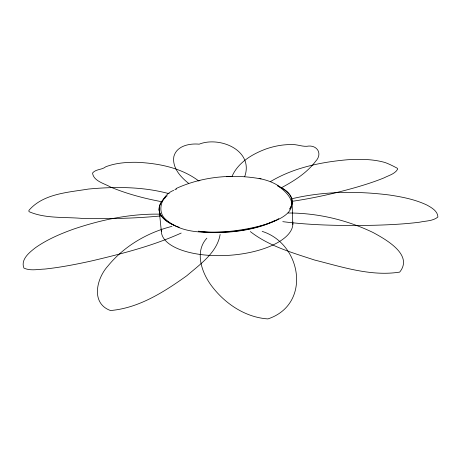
<?xml version="1.0" encoding="UTF-8"?>
<svg xmlns="http://www.w3.org/2000/svg" width="461" height="461" viewBox="0 0 461 461"><rect width="100%" height="100%" fill="white"/><g stroke="black" fill="none" stroke-linecap="round" stroke-linejoin="round"><path stroke-width="0.69" d="M244.733 176.528C253.994 150.355 219.718 136.001 199.181 144.172C189.621 143.25 176.638 145.768 173.866 156.504C171.976 167.527 180.522 177.012 188.561 183.305M231.987 176.5C237.968 162.479 252.207 154.118 265.911 148.995C273.972 146.195 282.466 144.535 291.018 144.575C296.423 144.114 301.557 146.598 306.847 146.293C316.84 144.333 323.075 153.496 315.624 161.304C306.819 172.95 294.118 180.931 281.423 187.736M206.851 238.176C194.496 251.516 201.543 272.076 210.936 285.013C224.271 303.211 244.981 317.399 267.927 318.914C311.694 304.41 301.834 243.817 262.176 231.382M270.307 181.697C293.478 167.741 320.758 162.099 347.433 159.76C360.024 159.045 372.932 158.999 385.142 162.549C389.447 164.11 393.556 166.248 397.474 168.334L397.641 169.227C394.893 174.016 388.709 175.422 384.094 177.848C375.381 181.427 366.397 184.308 357.367 186.976C336.017 193.119 314.293 198.051 292.309 201.296M173.716 190.347C163.073 194.185 156.302 209.161 164.525 218.301C179.905 233.393 203.497 232.909 223.533 231.825C244.123 230.788 321.715 218.889 279.228 186.711M175.941 188.601C202.189 176.488 232.736 173.63 261.041 178.908M181.179 233.064C152.677 245.926 122.182 253.706 91.848 260.88C76.284 264.309 60.616 267.38 44.763 269.068C37.929 269.259 30.363 271.114 23.932 268.1C20.393 259.468 29.516 252.34 35.491 247.69C47.097 239.513 60.264 233.9 73.564 229.117C101.287 219.713 130.515 213.593 159.892 214.163M174.8 189.805L176.598 189.004M171.959 226.368C147.255 232.592 123.992 246.243 107.834 266.112C96.637 278.409 90.465 303.246 110.49 310.535C138.922 308.098 164.145 291.917 186.826 275.718C199.907 264.407 217.119 252.651 220.133 234.459M291.657 198.812C323.461 191.217 356.722 190.929 389.055 194.963C401.946 196.887 414.975 199.394 426.834 205.018C431.49 207.588 437.725 210.988 437.904 217.01C432.994 221.176 425.699 220.825 419.683 222.185C404.637 224.104 389.464 224.824 374.309 225.262C343.785 225.827 313.117 225.521 282.789 221.655M199.429 180.424L199.867 180.32M160.975 215.915C134.658 218.502 108.168 218.987 81.741 218.381C64.333 216.872 45.426 218.756 29.135 211.708L28.789 210.896L29.147 210.107C43.57 193.58 68.176 192.404 88.466 189.05C115.348 186.555 142.996 186.567 169.204 193.724M226.345 176.696L230.857 176.465M288.021 213.005C317.347 212.924 346.707 219.816 373.11 232.534C385.557 239.328 413.736 254.812 399.681 272.105C371.001 276.635 342.108 266.931 314.523 260.016C292.401 252.72 268.947 246.157 250.335 231.589M161.92 201.745C144.426 198.507 127.098 193.931 110.64 187.097C104.549 183.49 93.462 181.202 92.552 173.025C95.738 168.98 101.893 170.011 105.805 166.767C115.769 162.94 126.591 162.145 137.165 162.312C158.693 163.344 181.386 167.741 198.875 181.075M259.088 178.476C266.124 179.882 273.154 182.17 279.095 186.296M277.557 185.731L278.698 186.377M159.131 209.519L161.367 231.67M292.107 202.177L292.827 224.501M277.966 186.14A66.62 26.675 -3.8 0 1 290.125 208.476M278.847 218.612A66.62 26.675 -3.8 0 1 199.976 231.635M179.22 227.273A66.62 26.675 -3.8 0 1 165.361 197.625M292.683 221.989A65.865 27.914 -3.8 0 1 227.019 255.446A65.865 27.914 -3.8 0 1 161.517 229.065M278.651 186.215A66.626 26.663 -3.8 0 1 289.427 209.265M274.831 220.514A66.626 26.663 -3.8 0 1 198.316 231.168M173.999 225.008A66.626 26.663 -3.8 0 1 167.234 195.758"/></g></svg>
